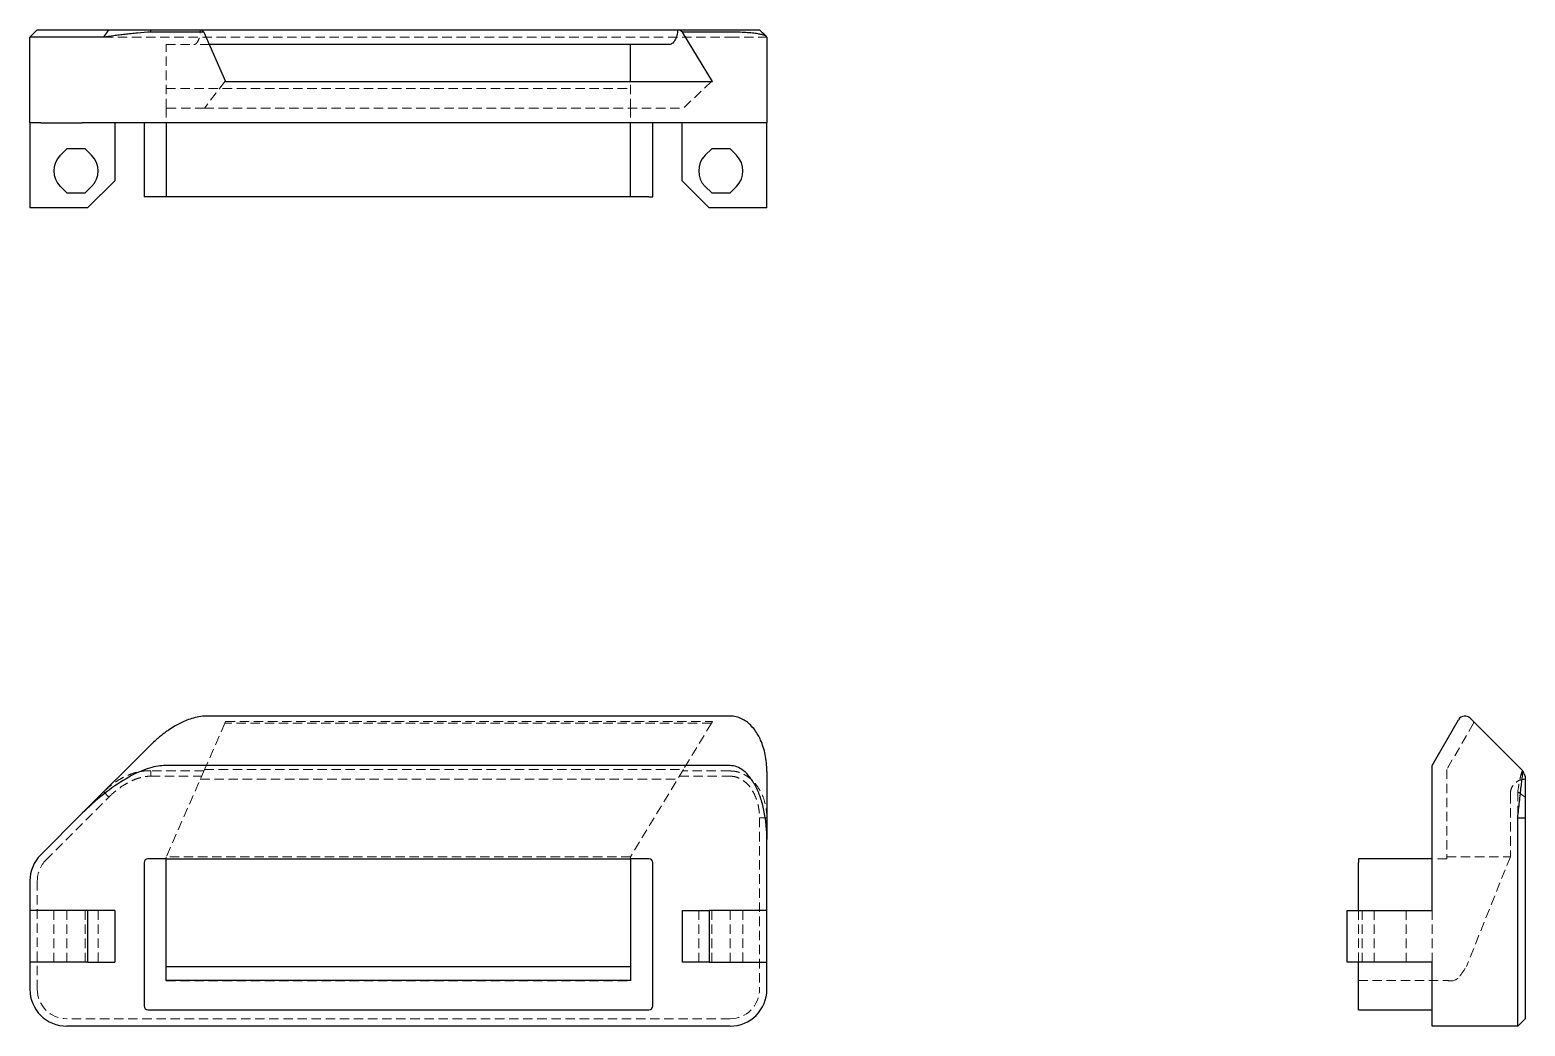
# Model space of a CAD drawing. Header units: millimetres. Extents: x 33 to 235, y 35 to 170.
import ezdxf

# ---------------------------------------------------------------- set-up
doc = ezdxf.new("R2010")
doc.units = ezdxf.units.MM
doc.linetypes.add('HIDDEN', pattern=[1.905, 1.27, -0.635])

msp = doc.modelspace()

# ---------------------------------------------------------------- linework, layer by layer
at = {"color": 7, "linetype": 'Continuous', "lineweight": 25}
for p, q in [((33, 168.91), (34, 169.91)), ((34, 169.91), (35.16, 169.91)), ((35.16, 169.91), (43.68, 169.91)), ((42.97, 168.91), (43.68, 169.91)), ((49.31, 169.62), (49.31, 169.91)), ((49.31, 169.91), (56.19, 169.91)), ((56.5, 169.62), (49.31, 169.62)), ((56.19, 169.91), (56.5, 169.62)), ((56.19, 169.91), (120.45, 169.91)), ((56.5, 169.62), (59.43, 162.94)), ((120.45, 169.91), (120.7, 169.91)), ((121.13, 169.62), (120.7, 169.91)), ((120.7, 169.91), (127.55, 169.91)), ((125.17, 162.94), (121.13, 169.62)), ((127.55, 169.62), (121.13, 169.62)), ((34.46, 168.91), (33, 168.91)), ((33, 157.34), (33, 168.91)), ((42.97, 168.91), (34.46, 168.91)), ((119.25, 167.92), (57.24, 167.92)), ((114.11, 162.94), (114.11, 167.92)), ((132.52, 168.91), (132.52, 162.64)), ((59.43, 162.94), (125.17, 162.94)), ((132.52, 162.64), (132.52, 157.34)), ((34.46, 157.34), (33, 157.34)), ((33, 157.34), (33, 145.9)), ((34.46, 157.34), (40.07, 157.34)), ((44.45, 157.34), (44.45, 149.54)), ((48.43, 157.34), (48.43, 147.39)), ((127.55, 157.34), (51.06, 157.34)), ((51.41, 157.34), (51.41, 147.39)), ((114.11, 147.39), (114.11, 157.34)), ((117.1, 147.39), (117.1, 157.34)), ((121.08, 149.54), (121.08, 157.34)), ((132.52, 145.9), (132.52, 157.34)), ((37.98, 153.86), (37.11, 152.98)), ((40.46, 153.86), (37.98, 153.86)), ((41.33, 152.98), (40.46, 153.86)), ((125.07, 153.86), (124.19, 152.98)), ((127.54, 153.86), (125.07, 153.86)), ((128.41, 152.98), (127.54, 153.86)), ((44.45, 149.54), (40.8, 145.9)), ((121.08, 149.54), (124.72, 145.9)), ((37.11, 148.76), (37.98, 147.89)), ((37.98, 147.89), (40.46, 147.89)), ((40.46, 147.89), (41.33, 148.76)), ((124.19, 148.76), (125.07, 147.89)), ((125.07, 147.89), (127.54, 147.89)), ((127.54, 147.89), (128.41, 148.76)), ((40.8, 145.9), (33, 145.9)), ((48.92, 147.39), (48.43, 147.39)), ((51.41, 147.39), (48.92, 147.39)), ((114.11, 147.39), (51.41, 147.39)), ((116.6, 147.39), (114.11, 147.39)), ((116.6, 147.39), (117.1, 147.39)), ((132.52, 145.9), (124.72, 145.9)), ((57.26, 77.27), (56.31, 77.23)), ((127.55, 77.27), (57.26, 77.27)), ((222.34, 70.57), (225.92, 76.77)), ((227.49, 76.98), (234.62, 69.85)), ((40.07, 64.14), (49.25, 73.31)), ((127.55, 70.57), (51.06, 70.57)), ((132.52, 69.79), (132.52, 60.62)), ((234.91, 69.15), (234.61, 69.86)), ((34.46, 58.52), (40.07, 64.14)), ((233.91, 63.52), (234.91, 63.52)), ((233.91, 40.38), (233.91, 63.52)), ((234.91, 63.52), (234.91, 40.38)), ((132.52, 51.03), (132.52, 60.62)), ((222.34, 51.03), (222.34, 60.62)), ((48.43, 57.49), (48.43, 38.09)), ((51.41, 57.99), (48.92, 57.99)), ((51.41, 41.57), (51.41, 57.99)), ((51.41, 57.99), (114.11, 57.99)), ((114.11, 57.99), (114.11, 41.57)), ((116.6, 57.99), (114.11, 57.99)), ((117.1, 38.09), (117.1, 57.49)), ((212.39, 57.99), (212.39, 57.49)), ((222.34, 57.99), (212.39, 57.99)), ((212.39, 51.03), (212.39, 57.49)), ((33, 55), (33, 51.03)), ((33, 51.03), (33, 44.06)), ((40.8, 51.03), (33, 51.03)), ((40.8, 51.03), (40.8, 44.06)), ((44.45, 51.03), (40.8, 51.03)), ((44.45, 51.03), (44.45, 44.06)), ((121.08, 51.03), (121.08, 44.06)), ((121.08, 51.03), (124.72, 51.03)), ((124.72, 51.03), (124.72, 44.06)), ((132.52, 51.03), (124.72, 51.03)), ((132.52, 44.06), (132.52, 51.03)), ((210.9, 44.06), (210.9, 51.03)), ((210.9, 51.03), (222.34, 51.03)), ((40.8, 44.06), (33, 44.06)), ((33, 44.06), (33, 40.38)), ((40.8, 44.06), (44.45, 44.06)), ((51.41, 43.46), (114.11, 43.46)), ((124.72, 44.06), (121.08, 44.06)), ((124.72, 44.06), (132.52, 44.06)), ((132.52, 40.38), (132.52, 44.06)), ((222.34, 44.06), (210.9, 44.06)), ((212.39, 38.09), (212.39, 44.06)), ((222.34, 40.38), (222.34, 44.06)), ((114.11, 41.57), (51.41, 41.57)), ((222.34, 35.41), (222.34, 40.38)), ((233.91, 35.41), (233.91, 40.38)), ((234.91, 40.38), (234.91, 36.4)), ((48.92, 37.59), (116.6, 37.59)), ((212.39, 37.59), (212.39, 38.09)), ((212.39, 37.59), (222.34, 37.59)), ((233.91, 35.41), (234.91, 36.4)), ((127.55, 35.41), (37.98, 35.41)), ((233.91, 35.41), (222.34, 35.41))]:
    msp.add_line(p, q, dxfattribs=at)
at = {"color": 7, "linetype": 'HIDDEN', "lineweight": 18}
for p, q in [((132.52, 168.91), (131.53, 169.91)), ((42.97, 168.91), (127.55, 168.91)), ((51.41, 167.92), (55.13, 167.92)), ((51.41, 159.33), (51.41, 167.92)), ((57.24, 167.92), (55.13, 167.92)), ((127.55, 168.91), (132.52, 168.91)), ((51.41, 162), (114.11, 162)), ((59.32, 162.94), (56.58, 159.33)), ((59.32, 162.94), (59.43, 162.94)), ((114.11, 159.33), (114.11, 162.94)), ((125.03, 162.94), (121.24, 159.33)), ((56.58, 159.33), (51.41, 159.33)), ((51.41, 159.33), (51.41, 157.34)), ((56.58, 159.33), (121.24, 159.33)), ((114.11, 159.33), (114.11, 157.34)), ((59.32, 76.29), (56.58, 70.04)), ((59.32, 76.29), (59.43, 76.53)), ((125.03, 76.29), (59.32, 76.29)), ((59.43, 76.53), (125.17, 76.53)), ((125.03, 76.29), (121.24, 70.04)), ((125.17, 76.53), (125.03, 76.29)), ((227.94, 76.29), (224.33, 70.04)), ((227.94, 76.53), (227.94, 76.29)), ((49.31, 69.85), (49.31, 69.15)), ((56.5, 69.85), (49.31, 69.85)), ((49.31, 69.15), (56.19, 69.15)), ((56.58, 70.04), (51.41, 58.28)), ((56.01, 68.74), (120.45, 68.74)), ((56.58, 70.04), (121.24, 70.04)), ((121.24, 70.04), (114.11, 58.28)), ((120.7, 69.15), (127.55, 69.15)), ((127.55, 69.85), (121.13, 69.85)), ((224.33, 70.04), (224.33, 58.28)), ((234.62, 69.85), (234.91, 69.15)), ((42.97, 67.04), (43.68, 66.33)), ((232.92, 66.75), (232.92, 58.28)), ((233.91, 67.04), (234.91, 66.33)), ((233.91, 67.04), (233.91, 63.52)), ((35.16, 57.82), (43.68, 66.33)), ((132.52, 63.52), (131.53, 63.52)), ((131.53, 63.52), (131.53, 40.38)), ((51.41, 57.99), (51.41, 58.28)), ((114.11, 58.28), (51.41, 58.28)), ((114.11, 58.28), (114.11, 57.99)), ((224.33, 57.99), (222.34, 57.99)), ((224.33, 58.28), (224.33, 57.99)), ((224.33, 58.28), (232.92, 58.28)), ((232.92, 58.28), (227, 43.46)), ((34, 40.38), (34, 55)), ((36.23, 51.03), (36.23, 44.06)), ((37.98, 51.03), (37.98, 44.06)), ((40.46, 51.03), (40.46, 44.06)), ((42.21, 44.06), (42.21, 51.03)), ((123.32, 51.03), (123.32, 44.06)), ((125.07, 51.03), (125.07, 44.06)), ((127.54, 51.03), (127.54, 44.06)), ((129.29, 44.06), (129.29, 51.03)), ((212.39, 44.06), (212.39, 51.03)), ((212.89, 51.03), (212.89, 44.06)), ((214.54, 51.03), (214.54, 44.06)), ((218.86, 51.03), (218.86, 44.06)), ((222.34, 51.03), (222.34, 44.06)), ((51.41, 41.53), (51.41, 41.57)), ((51.41, 41.53), (51.41, 41.51)), ((51.41, 41.51), (114.11, 41.51)), ((114.11, 41.57), (114.11, 41.53)), ((114.11, 41.53), (114.11, 41.51)), ((212.39, 41.57), (224.1, 41.57)), ((127.55, 36.4), (37.98, 36.4))]:
    msp.add_line(p, q, dxfattribs=at)
at = {"color": 7, "linetype": 'Continuous', "lineweight": 25}
for centre, radius, start, end in [((39.22, 150.87), 2.99, 135, 225), ((39.22, 150.87), 2.99, 315, 45), ((126.3, 150.87), 2.99, 135, 225), ((126.3, 150.87), 2.99, 315, 45), ((226.79, 76.28), 0.995, 45, 150), ((37.98, 55), 4.98, 135, 180), ((48.92, 57.49), 0.498, 90, 180), ((116.6, 57.49), 0.498, 0, 90), ((37.98, 40.38), 4.98, 180, 270), ((127.55, 40.38), 4.98, 270, 0), ((48.92, 38.09), 0.498, 180, 270), ((116.6, 38.09), 0.498, 270, 0)]:
    msp.add_arc(centre, radius, start, end, dxfattribs=at)
at = {"color": 7, "linetype": 'HIDDEN', "lineweight": 18}
for centre, radius, start, end in [((37.98, 55), 3.98, 135, 180), ((126.61, 111.06), 121.03, 325.2924, 326.0404), ((37.98, 40.38), 3.98, 180, 270), ((127.55, 40.38), 3.98, 270, 0), ((224.1, 38.09), 3.48, 81.0467, 90), ((224.88, 43), 1.49, 261.0467, 325.2924)]:
    msp.add_arc(centre, radius, start, end, dxfattribs=at)
at = {"color": 7, "linetype": 'Continuous', "lineweight": 25}
for points, knots in [([(49.31, 169.62), (48.71, 169.57), (48.12, 169.52), (47.24, 169.44), (46.96, 169.41), (46.4, 169.35), (46.13, 169.32), (45.59, 169.26), (45.33, 169.23), (44.82, 169.17), (44.57, 169.14), (43.85, 169.04), (43.4, 168.98), (42.97, 168.91)], [0, 0, 0, 0, 0.25, 0.25, 0.375, 0.375, 0.5, 0.5, 0.625, 0.625, 0.75, 0.75, 1, 1, 1, 1]), ([(43.68, 169.91), (44.1, 169.91), (44.56, 169.91), (45.27, 169.91), (45.51, 169.91), (46, 169.91), (46.25, 169.91), (46.74, 169.91), (46.98, 169.91), (47.47, 169.91), (47.71, 169.91), (48.42, 169.91), (48.88, 169.91), (49.31, 169.91)], [1.570796, 1.570796, 1.570796, 1.570796, 1.832596, 1.832596, 1.963495, 1.963495, 2.094395, 2.094395, 2.225295, 2.225295, 2.356194, 2.356194, 2.617994, 2.617994, 2.617994, 2.617994]), ([(120.45, 169.91), (120.45, 169.67), (120.43, 169.42), (120.31, 168.93), (120.22, 168.69), (119.98, 168.31), (119.84, 168.15), (119.54, 167.96), (119.39, 167.92), (119.25, 167.92)], [0, 0, 0, 0, 0.25, 0.25, 0.5, 0.5, 0.75, 0.75, 1, 1, 1, 1]), ([(127.55, 169.91), (127.87, 169.91), (128.51, 169.91), (129.3, 169.91), (129.9, 169.91), (130.41, 169.91), (130.87, 169.91), (131.24, 169.91), (131.47, 169.91), (131.5, 169.91), (131.52, 169.91)], [0, 0, 0, 0, 0.129042, 0.259171, 0.353608, 0.450743, 0.581616, 0.716172, 0.866536, 1, 1, 1, 1]), ([(132.52, 168.91), (132.52, 169), (132.42, 169.08), (132.12, 169.19), (131.99, 169.23), (131.67, 169.31), (131.49, 169.34), (131.07, 169.41), (130.83, 169.44), (130.43, 169.49), (130.29, 169.5), (129.99, 169.53), (129.84, 169.54), (129.36, 169.57), (129.02, 169.59), (128.48, 169.6), (128.29, 169.61), (127.92, 169.61), (127.74, 169.62), (127.55, 169.62)], [0, 0, 0, 0, 0.25, 0.25, 0.375, 0.375, 0.5, 0.5, 0.625, 0.625, 0.6875, 0.6875, 0.75, 0.75, 0.875, 0.875, 0.9375, 0.9375, 1, 1, 1, 1]), ([(132.47, 169.02), (132.32, 169.15), (132.12, 169.34), (131.9, 169.55), (131.72, 169.71), (131.61, 169.83), (131.53, 169.91)], [0, 0, 0, 0, 0.480148, 0.668141, 0.776307, 1, 1, 1, 1]), ([(51.06, 157.34), (50.43, 157.34), (49.68, 157.34), (47.96, 157.34), (46.99, 157.34), (44.99, 157.34), (43.94, 157.34), (41.93, 157.34), (40.96, 157.34), (40.07, 157.34)], [0, 0, 0, 0, 0.25, 0.25, 0.5, 0.5, 0.75, 0.75, 1, 1, 1, 1]), ([(132.52, 157.34), (132.52, 157.34), (132.5, 157.34), (132.38, 157.34), (132.3, 157.34), (132.05, 157.34), (131.9, 157.34), (131.53, 157.34), (131.31, 157.34), (130.82, 157.34), (130.55, 157.34), (129.99, 157.34), (129.69, 157.34), (129.07, 157.34), (128.76, 157.34), (128.14, 157.34), (127.84, 157.34), (127.55, 157.34)], [0, 0, 0, 0, 0.125, 0.125, 0.25, 0.25, 0.375, 0.375, 0.5, 0.5, 0.625, 0.625, 0.75, 0.75, 0.875, 0.875, 1, 1, 1, 1]), ([(56.31, 77.23), (55.98, 77.18), (55.33, 77.09), (54.42, 76.8), (53.49, 76.41), (52.6, 75.94), (51.83, 75.45), (51.28, 75.06), (50.84, 74.73), (50.37, 74.35), (49.83, 73.87), (49.45, 73.51), (49.25, 73.31)], [0, 0, 0, 0, 0.121539, 0.237559, 0.346217, 0.490321, 0.60674, 0.676894, 0.735796, 0.808614, 0.896654, 1, 1, 1, 1]), ([(132.52, 69.79), (132.51, 70.18), (132.49, 70.95), (132.32, 72.05), (132.05, 73.07), (131.72, 73.95), (131.33, 74.73), (130.88, 75.42), (130.35, 76.04), (129.75, 76.55), (129.11, 76.93), (128.36, 77.21), (127.82, 77.25), (127.55, 77.27)], [0, 0, 0, 0, 0.118892, 0.232008, 0.338226, 0.440608, 0.517247, 0.600972, 0.691074, 0.762719, 0.837767, 0.916688, 1, 1, 1, 1]), ([(51.06, 70.57), (50.43, 70.57), (49.68, 70.43), (47.96, 69.85), (46.99, 69.39), (44.99, 68.22), (43.94, 67.49), (41.93, 65.89), (40.96, 65.02), (40.07, 64.14)], [0, 0, 0, 0, 0.25, 0.25, 0.5, 0.5, 0.75, 0.75, 1, 1, 1, 1]), ([(132.52, 60.62), (132.52, 61.2), (132.5, 61.81), (132.38, 63.05), (132.3, 63.67), (132.05, 64.89), (131.9, 65.5), (131.53, 66.63), (131.31, 67.17), (130.82, 68.14), (130.55, 68.58), (129.99, 69.32), (129.69, 69.63), (129.07, 70.11), (128.76, 70.29), (128.14, 70.52), (127.84, 70.57), (127.55, 70.57)], [0, 0, 0, 0, 0.125, 0.125, 0.25, 0.25, 0.375, 0.375, 0.5, 0.5, 0.625, 0.625, 0.75, 0.75, 0.875, 0.875, 1, 1, 1, 1]), ([(222.34, 60.62), (222.34, 61.2), (222.34, 61.81), (222.34, 63.05), (222.34, 63.67), (222.34, 64.89), (222.34, 65.5), (222.34, 66.63), (222.34, 67.17), (222.34, 68.14), (222.34, 68.58), (222.34, 69.32), (222.34, 69.63), (222.34, 70.11), (222.34, 70.29), (222.34, 70.52), (222.34, 70.57), (222.34, 70.57)], [0, 0, 0, 0, 0.125, 0.125, 0.25, 0.25, 0.375, 0.375, 0.5, 0.5, 0.625, 0.625, 0.75, 0.75, 0.875, 0.875, 1, 1, 1, 1]), ([(233.91, 63.52), (234, 64.27), (234.08, 64.99), (234.19, 66.06), (234.23, 66.41), (234.31, 67.08), (234.34, 67.4), (234.41, 68.01), (234.44, 68.3), (234.49, 68.69), (234.5, 68.81), (234.53, 69.04), (234.54, 69.15), (234.57, 69.44), (234.59, 69.59), (234.6, 69.75), (234.61, 69.79), (234.61, 69.84), (234.62, 69.85), (234.62, 69.85)], [0, 0, 0, 0, 0.25, 0.25, 0.375, 0.375, 0.5, 0.5, 0.625, 0.625, 0.6875, 0.6875, 0.75, 0.75, 0.875, 0.875, 0.9375, 0.9375, 1, 1, 1, 1]), ([(234.91, 69.15), (234.91, 69.15), (234.91, 69.11), (234.91, 68.97), (234.91, 68.86), (234.91, 68.58), (234.91, 68.41), (234.91, 68), (234.91, 67.76), (234.91, 67.24), (234.91, 66.95), (234.91, 66.34), (234.91, 66.01), (234.91, 65.33), (234.91, 64.98), (234.91, 64.26), (234.91, 63.89), (234.91, 63.52)], [3.141593, 3.141593, 3.141593, 3.141593, 3.337942, 3.337942, 3.534292, 3.534292, 3.730641, 3.730641, 3.926991, 3.926991, 4.12334, 4.12334, 4.31969, 4.31969, 4.516039, 4.516039, 4.712389, 4.712389, 4.712389, 4.712389])]:
    msp.add_open_spline(points, degree=3, knots=knots, dxfattribs=at)
at = {"color": 7, "linetype": 'HIDDEN', "lineweight": 18}
for points, knots in [([(55.13, 167.92), (55.23, 167.92), (55.35, 167.96), (55.56, 168.15), (55.66, 168.31), (55.84, 168.69), (55.9, 168.93), (55.99, 169.42), (56.01, 169.67), (56.01, 169.91)], [0, 0, 0, 0, 0.25, 0.25, 0.5, 0.5, 0.75, 0.75, 1, 1, 1, 1]), ([(49.31, 69.85), (48.71, 69.9), (48.12, 69.83), (47.24, 69.63), (46.96, 69.54), (46.4, 69.35), (46.13, 69.23), (45.59, 68.98), (45.33, 68.84), (44.82, 68.53), (44.57, 68.37), (43.85, 67.85), (43.4, 67.46), (42.97, 67.04)], [0, 0, 0, 0, 0.25, 0.25, 0.375, 0.375, 0.5, 0.5, 0.625, 0.625, 0.75, 0.75, 1, 1, 1, 1]), ([(43.68, 66.33), (44.1, 66.76), (44.56, 67.15), (45.27, 67.67), (45.51, 67.84), (46, 68.14), (46.25, 68.27), (46.74, 68.52), (46.98, 68.63), (47.47, 68.82), (47.71, 68.89), (48.42, 69.08), (48.88, 69.15), (49.31, 69.15)], [1.570796, 1.570796, 1.570796, 1.570796, 1.832596, 1.832596, 1.963495, 1.963495, 2.094395, 2.094395, 2.225295, 2.225295, 2.356194, 2.356194, 2.617994, 2.617994, 2.617994, 2.617994]), ([(132.52, 63.52), (132.52, 64.27), (132.42, 64.99), (132.12, 66.06), (131.99, 66.41), (131.67, 67.08), (131.49, 67.4), (131.07, 68.01), (130.83, 68.3), (130.43, 68.69), (130.29, 68.81), (129.99, 69.04), (129.84, 69.15), (129.36, 69.44), (129.02, 69.59), (128.48, 69.75), (128.29, 69.79), (127.92, 69.84), (127.74, 69.85), (127.55, 69.85)], [0, 0, 0, 0, 0.25, 0.25, 0.375, 0.375, 0.5, 0.5, 0.625, 0.625, 0.6875, 0.6875, 0.75, 0.75, 0.875, 0.875, 0.9375, 0.9375, 1, 1, 1, 1]), ([(127.55, 69.15), (127.81, 69.15), (128.07, 69.11), (128.58, 68.97), (128.83, 68.86), (129.31, 68.58), (129.54, 68.41), (129.98, 68), (130.18, 67.76), (130.55, 67.24), (130.71, 66.95), (131, 66.34), (131.13, 66.01), (131.32, 65.33), (131.4, 64.98), (131.5, 64.26), (131.53, 63.89), (131.53, 63.52)], [3.141593, 3.141593, 3.141593, 3.141593, 3.337942, 3.337942, 3.534292, 3.534292, 3.730641, 3.730641, 3.926991, 3.926991, 4.12334, 4.12334, 4.31969, 4.31969, 4.516039, 4.516039, 4.712389, 4.712389, 4.712389, 4.712389]), ([(234.91, 68.74), (234.67, 68.74), (234.42, 68.69), (233.93, 68.5), (233.69, 68.35), (233.31, 67.96), (233.15, 67.72), (232.96, 67.23), (232.92, 66.98), (232.92, 66.75)], [0, 0, 0, 0, 0.25, 0.25, 0.5, 0.5, 0.75, 0.75, 1, 1, 1, 1]), ([(234.62, 69.85), (234.57, 69.9), (234.52, 69.83), (234.44, 69.63), (234.41, 69.54), (234.35, 69.35), (234.32, 69.23), (234.26, 68.98), (234.23, 68.84), (234.17, 68.53), (234.14, 68.37), (234.04, 67.85), (233.98, 67.46), (233.91, 67.04)], [0, 0, 0, 0, 0.25, 0.25, 0.375, 0.375, 0.5, 0.5, 0.625, 0.625, 0.75, 0.75, 1, 1, 1, 1])]:
    msp.add_open_spline(points, degree=3, knots=knots, dxfattribs=at)

doc.saveas('drawing.dxf')
